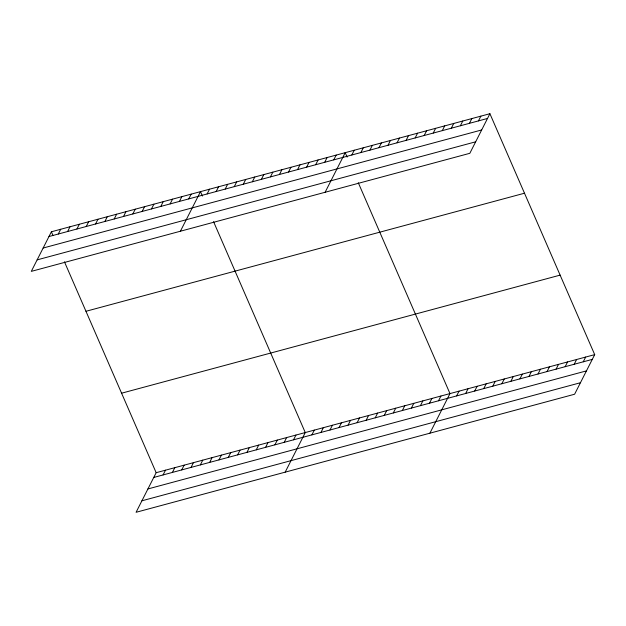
<?xml version="1.0" encoding="UTF-8"?>
<svg xmlns="http://www.w3.org/2000/svg" width="626" height="626" viewBox="0 0 626 626"><rect width="100%" height="100%" fill="white"/><g stroke="black" fill="none" stroke-linecap="round" stroke-linejoin="round"><path stroke-width="0.94" d="M489.915 113.713L51.387 231.776L31.3 271.371L469.836 153.3L489.915 113.713L594.7 354.629L574.613 394.224L136.085 512.287L156.164 472.7L594.7 354.629M58.296 234.022L60.706 229.272M67.608 231.518L70.026 226.761M76.928 229.006L79.346 224.249M86.247 226.495L88.657 221.745M95.567 223.991L97.977 219.233M104.886 221.479L107.296 216.729M114.206 218.967L116.616 214.217M123.525 216.463L125.936 211.705M132.845 213.951L135.255 209.201M142.165 211.439L144.575 206.69M151.484 208.935L153.894 204.178M160.804 206.423L163.214 201.674M170.115 203.919L172.533 199.162M179.435 201.408L181.853 196.65M188.755 198.896L191.165 194.146M180.398 231.229L200.484 191.634L202.409 196.055M207.12 193.95L209.53 189.201M216.166 191.517L218.576 186.767M225.211 189.083L227.621 184.334M234.257 186.65L236.667 181.892M243.303 184.216L245.713 179.459M252.341 181.775L254.759 177.025M261.386 179.341L263.796 174.591M270.432 176.908L272.842 172.15M279.478 174.474L281.888 169.716M288.523 172.04L290.933 167.283M297.569 169.599L299.979 164.849M306.615 167.165L309.025 162.416M315.66 164.732L318.071 159.974M163.073 474.946L165.483 470.189M324.698 162.298L327.116 157.541M172.393 472.434L174.803 467.685M333.744 159.865L336.162 155.107M181.712 469.923L184.122 465.173M325.121 192.26L345.2 152.674L347.125 157.087M191.032 467.419L193.442 462.661M351.835 154.99L354.246 150.24M200.351 464.907L202.761 460.157M360.881 152.556L363.291 147.799M209.671 462.403L212.081 457.645M369.927 150.123L372.337 145.365M218.99 459.891L221.401 455.133M378.973 147.689L381.383 142.931M228.302 457.379L230.72 452.629M388.018 145.248L390.428 140.498M237.622 454.875L240.04 450.117M397.056 142.814L399.474 138.064M246.941 452.363L249.351 447.613M406.102 140.381L408.52 135.623M256.261 449.851L258.671 445.102M415.148 137.947L417.558 133.189M265.58 447.347L267.991 442.59M424.193 135.506L426.603 130.756M274.9 444.836L277.31 440.086M433.239 133.072L435.649 128.322M284.22 442.324L286.63 437.574M442.285 130.638L444.695 125.889M451.33 128.205L453.74 123.447M293.539 439.82L295.949 435.062M460.376 125.771L462.786 121.014M285.182 472.145L305.269 432.558L213.552 221.667M469.422 123.33L471.832 118.58M311.904 434.874L314.315 430.125M478.46 120.896L480.878 116.146M320.942 432.441L323.36 427.683M329.988 430.007L332.406 425.25M339.034 427.566L341.444 422.816M348.079 425.132L350.49 420.382M357.125 422.699L359.535 417.941M366.171 420.265L368.581 415.507M375.217 417.832L377.627 413.074M384.262 415.39L386.672 410.64M393.3 412.957L395.718 408.207M402.346 410.523L404.764 405.765M411.392 408.089L413.802 403.332M420.437 405.656L422.847 400.898M429.483 403.214L431.893 398.465M438.529 400.781L440.939 396.031M429.898 433.184L449.984 393.59L358.268 182.706M456.62 395.914L459.03 391.156M465.658 393.472L468.076 388.723M474.704 391.039L477.122 386.289M483.749 388.605L486.159 383.855M492.795 386.172L495.205 381.414M501.841 383.738L504.251 378.98M510.886 381.297L513.297 376.547M519.932 378.863L522.342 374.113M528.978 376.429L531.388 371.68M538.024 373.996L540.434 369.238M547.061 371.562L549.479 366.805M556.107 369.121L558.517 364.371M565.153 366.687L567.563 361.938M574.198 364.254L576.609 359.504M583.244 361.82L585.654 357.063M48.977 236.534L487.505 118.463M43.139 248.029L481.676 129.958M37.13 259.876L475.666 141.805M85.965 311.286L524.494 193.215M121.593 393.198L560.121 275.127M153.753 477.45L592.29 359.387M147.924 488.953L586.452 370.882M141.914 500.792L580.451 382.721M51.387 231.776L52.92 235.313M64.447 261.817L156.164 472.7"/></g></svg>
